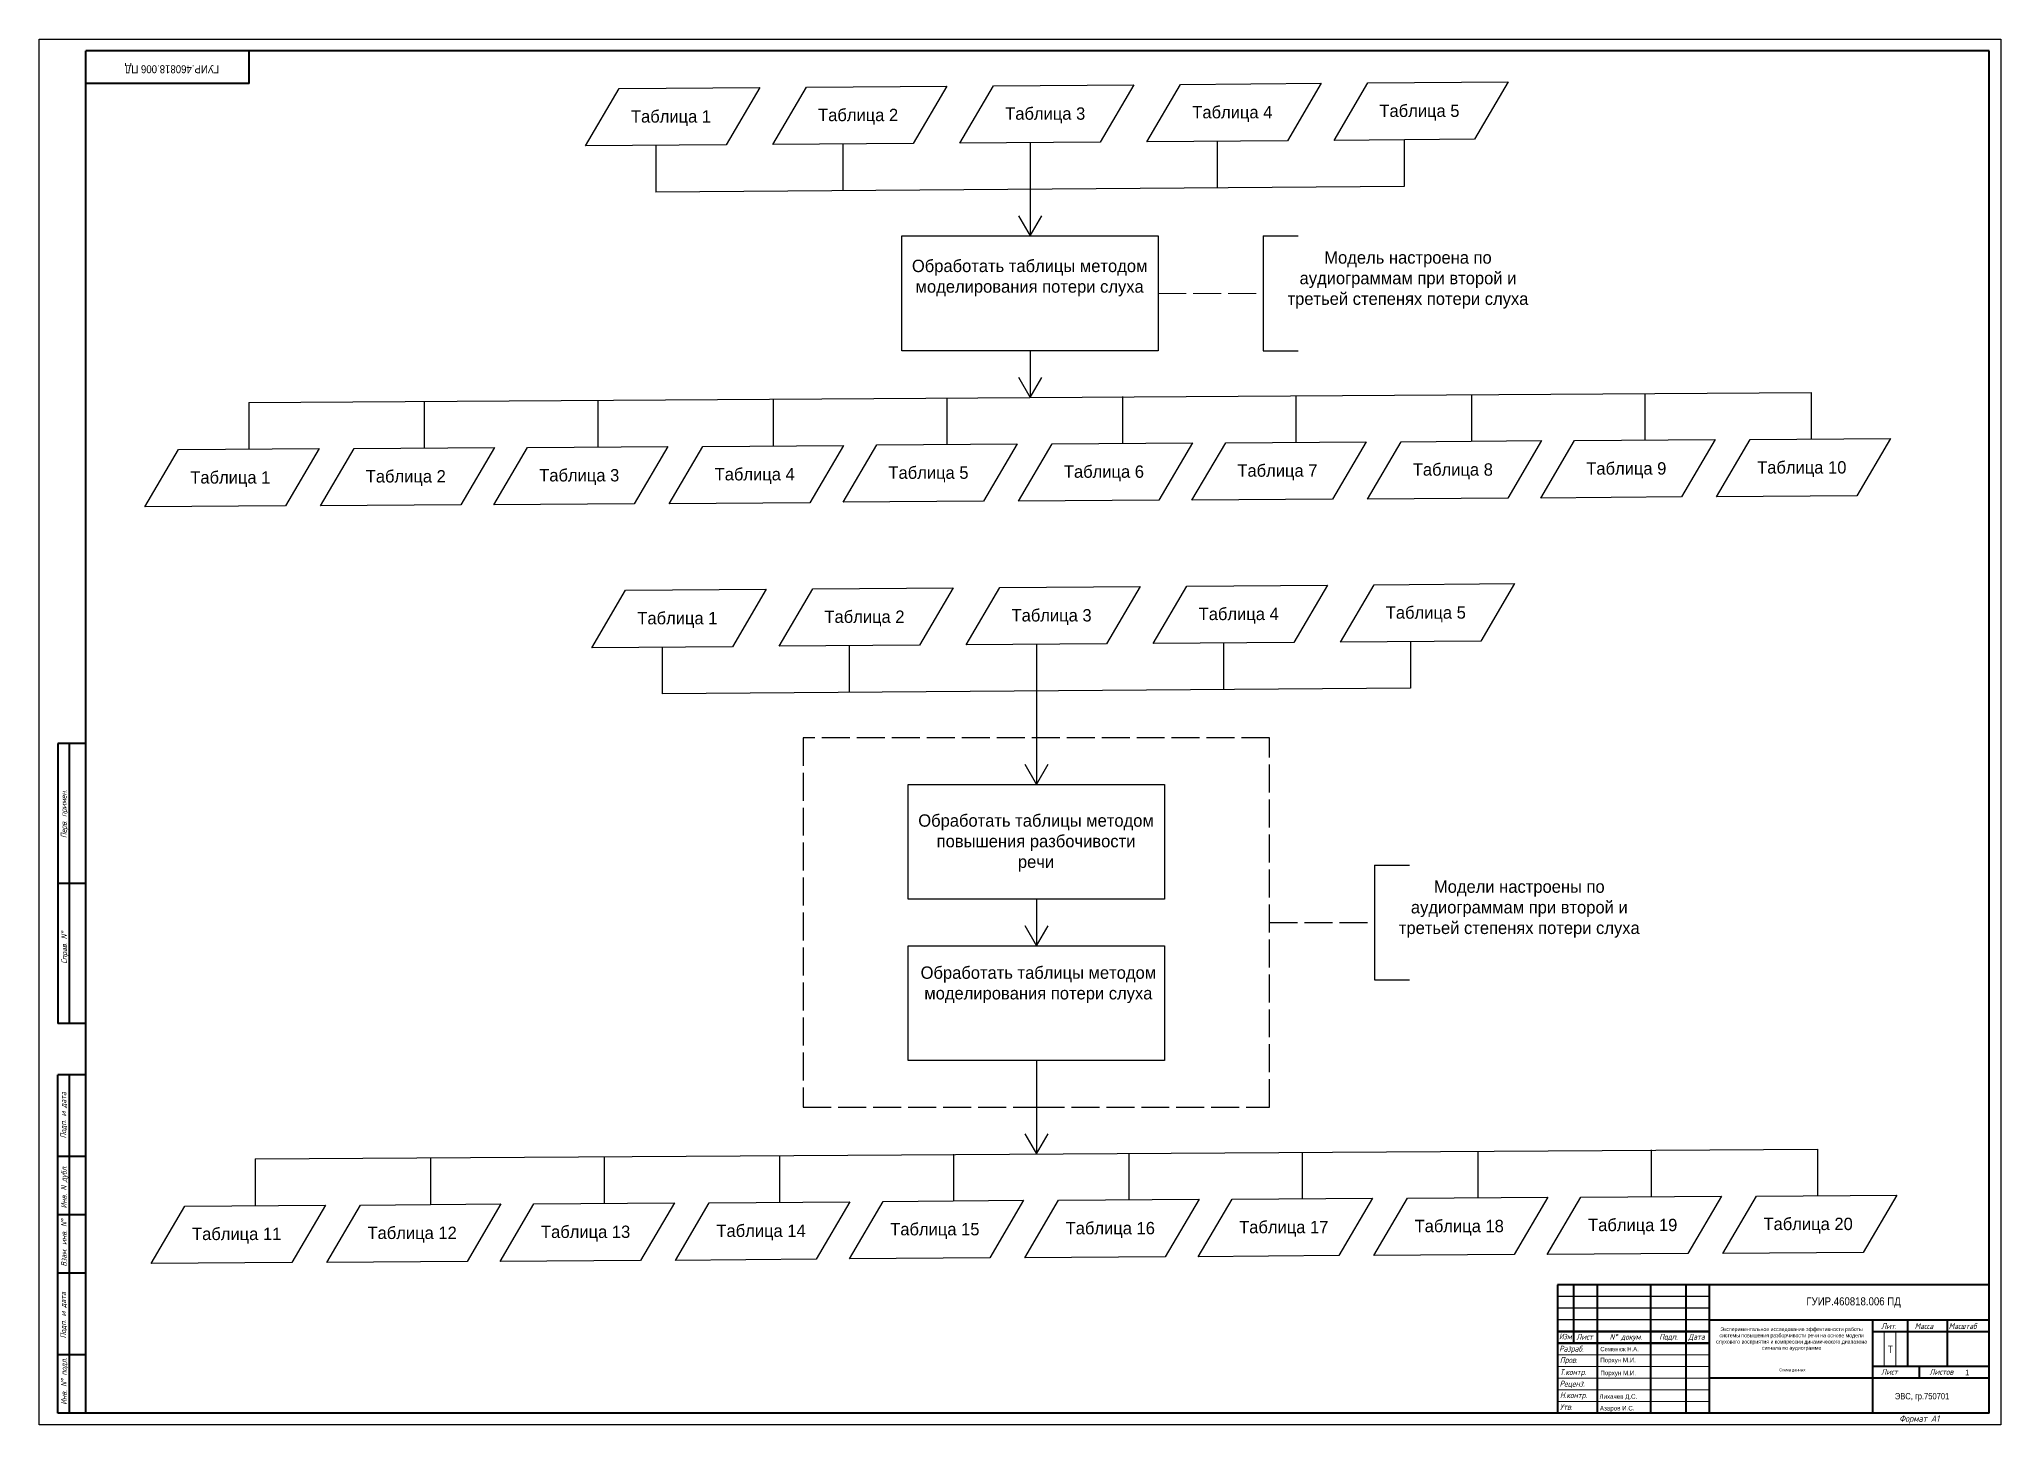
# Model space of a CAD drawing. Extents: x 21 to 3509, y 15 to 1466.
# Drawn here: x 1752 to 2593, y 795 to 1389 of the extents above; entities that cross this region are included whole.
import ezdxf

# ---------------------------------------------------------------- set-up
doc = ezdxf.new("R2010")
doc.units = 0
doc.header["$MEASUREMENT"] = 0
doc.linetypes.add('ACAD_ISO02W100', pattern=[15, 12, -3])
doc.layers.get('0').update_dxf_attribs({"linetype": 'CONTINUOUS'})
doc.layers.add('4-текст', color=7, linetype='CONTINUOUS', true_color=0x00ad00)
doc.layers.add('KONTUR', color=7, linetype='CONTINUOUS')
for name, color, linetype, lineweight in [('Основная', 7, 'CONTINUOUS', 40), ('текст', 7, 'CONTINUOUS', 30), ('тонкая', 7, 'CONTINUOUS', 20)]:
    doc.layers.add(name, color=color, linetype=linetype, lineweight=lineweight)
doc.styles.add('стиль1', font='romans.shx', dxfattribs={"width": 0.75, "oblique": 15, "height": 3.5})

msp = doc.modelspace()

# ---------------------------------------------------------------- linework, layer by layer
at = {"linetype": 'ByBlock', "lineweight": 30}
for p, q in [((2336.78, 1346.16), (2336.78, 1326.16)), ((2015.89, 1343.76), (2015.89, 1323.76)), ((2096.11, 1344.36), (2096.11, 1324.36)), ((2176.33, 1344.96), (2176.33, 1324.96)), ((2256.56, 1345.56), (2256.56, 1325.56)), ((2336.78, 1326.16), (2015.89, 1323.76)), ((2176.33, 1324.96), (2176.33, 1304.96)), ((2171.37, 1313.64), (2176.33, 1304.96)), ((2176.33, 1304.96), (2181.41, 1313.57)), ((2276.33, 1304.96), (2276.33, 1255.73)), ((2276.33, 1304.96), (2291.33, 1304.96)), ((2176.33, 1255.73), (2176.33, 1235.73)), ((2276.33, 1255.73), (2291.33, 1255.73)), ((1841.4, 1233.61), (2511.27, 1237.86)), ((2171.37, 1244.41), (2176.33, 1235.73)), ((2176.33, 1235.73), (2181.41, 1244.35)), ((2290.33, 1236.53), (2290.33, 1216.53)), ((2365.56, 1236.98), (2365.56, 1216.98)), ((2439.93, 1237.43), (2439.93, 1217.43)), ((2511.27, 1237.86), (2511.27, 1217.86)), ((1841.4, 1233.61), (1841.4, 1213.61)), ((1916.62, 1234.06), (1916.62, 1214.06)), ((1991, 1234.51), (1991, 1214.51)), ((2066.22, 1234.96), (2066.22, 1214.96)), ((2140.73, 1235.63), (2140.73, 1215.63)), ((2215.95, 1236.08), (2215.95, 1216.08)), ((2018.62, 1128.65), (2018.62, 1108.65)), ((2098.84, 1129.26), (2098.84, 1109.26)), ((2179.06, 1129.86), (2179.06, 1109.86)), ((2259.28, 1130.46), (2259.28, 1110.46)), ((2339.5, 1131.06), (2339.5, 1111.06)), ((2339.5, 1111.06), (2018.62, 1108.65)), ((2179.06, 1109.86), (2179.06, 1069.86)), ((2174.1, 1078.54), (2179.06, 1069.86)), ((2179.06, 1069.86), (2184.14, 1078.47)), ((2324.06, 1035.24), (2324.06, 986.01)), ((2324.06, 1035.24), (2339.06, 1035.24)), ((2179.06, 1020.63), (2179.06, 1000.63)), ((2174.1, 1009.31), (2179.06, 1000.63)), ((2179.06, 1000.63), (2184.14, 1009.24)), ((2324.06, 986.01), (2339.06, 986.01)), ((2179.06, 951.4), (2179.06, 911.4)), ((2174.1, 920.08), (2179.06, 911.4)), ((2179.06, 911.4), (2184.14, 920.01)), ((1844.13, 909.28), (2514, 913.52)), ((1844.13, 909.28), (1844.13, 889.28)), ((1919.35, 909.73), (1919.35, 889.73)), ((1993.73, 910.18), (1993.73, 890.18)), ((2068.95, 910.63), (2068.95, 890.63)), ((2143.46, 911.3), (2143.46, 891.3)), ((2218.68, 911.75), (2218.68, 891.75)), ((2293.06, 912.2), (2293.06, 892.2)), ((2368.28, 912.65), (2368.28, 892.65)), ((2442.66, 913.1), (2442.66, 893.1)), ((2514, 913.52), (2514, 893.52))]:
    msp.add_line(p, q, dxfattribs=at)
at = {"linetype": 'ACAD_ISO02W100', "lineweight": 20}
msp.add_line((2231.33, 1280.35), (2276.33, 1280.35), dxfattribs=at)
at = {"linetype": 'ACAD_ISO02W100', "lineweight": 25}
for p, q in [((2279.06, 1089.86), (2079.06, 1089.86)), ((2079.06, 1089.86), (2079.06, 931.4)), ((2279.06, 931.4), (2279.06, 1089.86)), ((2279.06, 1010.63), (2324.06, 1010.63)), ((2079.06, 931.4), (2179.06, 931.4)), ((2179.06, 931.4), (2279.06, 931.4))]:
    msp.add_line(p, q, dxfattribs=at)
for p, q in [((2467.54, 850.3), (2402.54, 850.3)), ((2467.54, 845.3), (2402.54, 845.3)), ((2467.54, 840.3), (2402.54, 840.3)), ((2537.54, 800.3), (2537.54, 800.3))]:
    msp.add_line(p, q)
at = {"lineweight": 50}
for p, q in [((2467.54, 835.3), (2402.54, 835.3)), ((2467.54, 830.3), (2402.54, 830.3))]:
    msp.add_line(p, q, dxfattribs=at)
at = {"linetype": 'ByBlock', "lineweight": 30}
for points in [[(2366.89, 1346.39), (2306.67, 1345.94), (2321.12, 1370.55), (2381.34, 1371)], [(2046, 1343.98), (1985.78, 1343.53), (2000.23, 1368.15), (2060.46, 1368.6)], [(2126.22, 1344.58), (2066, 1344.13), (2080.46, 1368.75), (2140.68, 1369.2)], [(2206.45, 1345.18), (2146.22, 1344.73), (2160.68, 1369.35), (2220.9, 1369.8)], [(2286.67, 1345.79), (2226.44, 1345.33), (2240.9, 1369.95), (2301.12, 1370.4)], [(2231.33, 1255.73), (2121.33, 1255.73), (2121.33, 1304.96), (2231.33, 1304.96)], [(1857.06, 1189.22), (1796.83, 1188.77), (1811.29, 1213.38), (1871.51, 1213.83)], [(1932.28, 1189.67), (1872.06, 1189.22), (1886.51, 1213.83), (1946.73, 1214.28)], [(2006.66, 1190.12), (1946.43, 1189.67), (1960.89, 1214.28), (2021.11, 1214.73)], [(2081.88, 1190.57), (2021.66, 1190.12), (2036.11, 1214.73), (2096.33, 1215.19)], [(2156.39, 1191.24), (2096.17, 1190.79), (2110.62, 1215.4), (2170.84, 1215.86)], [(2231.61, 1191.69), (2171.39, 1191.24), (2185.84, 1215.86), (2246.06, 1216.31)], [(2305.99, 1192.14), (2245.77, 1191.69), (2260.22, 1216.31), (2320.44, 1216.76)], [(2381.21, 1192.59), (2320.99, 1192.14), (2335.44, 1216.76), (2395.67, 1217.21)], [(2455.59, 1193.05), (2395.37, 1192.59), (2409.82, 1217.21), (2470.05, 1217.66)], [(2530.81, 1193.5), (2470.59, 1193.05), (2485.05, 1217.66), (2545.27, 1218.11)], [(2048.73, 1128.88), (1988.51, 1128.43), (2002.96, 1153.04), (2063.18, 1153.49)], [(2128.95, 1129.48), (2068.73, 1129.03), (2083.18, 1153.64), (2143.41, 1154.1)], [(2209.17, 1130.08), (2148.95, 1129.63), (2163.4, 1154.24), (2223.63, 1154.7)], [(2289.39, 1130.68), (2229.17, 1130.23), (2243.63, 1154.85), (2303.85, 1155.3)], [(2369.62, 1131.28), (2309.39, 1130.83), (2323.85, 1155.45), (2384.07, 1155.9)], [(2234.06, 1020.63), (2124.06, 1020.63), (2124.06, 1069.86), (2234.06, 1069.86)], [(2234.06, 951.4), (2124.06, 951.4), (2124.06, 1000.63), (2234.06, 1000.63)], [(2159.11, 866.91), (2098.89, 866.46), (2113.35, 891.07), (2173.57, 891.52)], [(2234.34, 867.36), (2174.11, 866.91), (2188.57, 891.52), (2248.79, 891.98)], [(2308.72, 867.81), (2248.49, 867.36), (2262.95, 891.98), (2323.17, 892.43)], [(2383.94, 868.26), (2323.72, 867.81), (2338.17, 892.43), (2398.39, 892.88)], [(2458.32, 868.71), (2398.1, 868.26), (2412.55, 892.88), (2472.77, 893.33)], [(2533.54, 869.16), (2473.32, 868.71), (2487.77, 893.33), (2547.99, 893.78)], [(1859.78, 864.89), (1799.56, 864.44), (1814.02, 889.05), (1874.24, 889.5)], [(1935.01, 865.34), (1874.78, 864.89), (1889.24, 889.5), (1949.46, 889.95)], [(2009.38, 865.79), (1949.16, 865.34), (1963.62, 889.95), (2023.84, 890.4)], [(2084.61, 866.24), (2024.38, 865.79), (2038.84, 890.4), (2099.06, 890.85)]]:
    msp.add_lwpolyline(points, close=True, dxfattribs=at)
at = {"layer": 'KONTUR'}
for p, q in [((1751.54, 795.3), (1751.54, 1389.3)), ((1751.54, 1389.3), (2592.54, 1389.3)), ((2592.54, 1389.3), (2592.54, 795.3)), ((2592.54, 795.3), (1751.54, 795.3))]:
    msp.add_line(p, q, dxfattribs=at)
at = {"layer": 'Основная'}
for p, q in [((1771.54, 840.3), (1771.54, 1384.3)), ((2587.54, 1384.3), (1771.54, 1384.3)), ((1841.54, 1370.3), (1841.54, 1384.3)), ((2587.54, 800.3), (2587.54, 1384.3)), ((1841.54, 1370.3), (1771.54, 1370.3)), ((1759.54, 1087.3), (1759.54, 967.3)), ((1771.54, 1087.3), (1759.54, 1087.3)), ((1764.54, 967.3), (1764.54, 1087.3)), ((1771.54, 1027.3), (1759.54, 1027.3)), ((1771.54, 967.3), (1759.54, 967.3)), ((1759.54, 800.3), (1759.54, 945.3)), ((1771.54, 945.3), (1759.54, 945.3)), ((1764.54, 800.3), (1764.54, 945.3)), ((1771.54, 910.3), (1759.54, 910.3)), ((1771.54, 885.3), (1759.54, 885.3)), ((1771.54, 860.3), (1759.54, 860.3)), ((2402.54, 855.3), (2402.54, 800.3)), ((2587.54, 855.3), (2402.54, 855.3)), ((2409.54, 830.3), (2409.54, 855.3)), ((2419.54, 855.3), (2419.54, 800.3)), ((2442.54, 800.3), (2442.54, 855.3)), ((2457.54, 855.3), (2457.54, 800.3)), ((2467.54, 855.3), (2467.54, 800.3)), ((1771.54, 800.3), (1771.54, 840.3)), ((2467.54, 840.3), (2587.54, 840.3)), ((2537.54, 840.3), (2537.54, 800.3)), ((2537.54, 835.3), (2587.54, 835.3)), ((2552.54, 840.3), (2552.54, 820.3)), ((2569.54, 840.3), (2569.54, 820.3)), ((1771.54, 825.3), (1759.54, 825.3)), ((2587.54, 820.3), (2537.54, 820.3)), ((2557.54, 820.3), (2557.54, 815.3)), ((2587.54, 815.3), (2467.54, 815.3)), ((2587.54, 800.3), (1759.54, 800.3))]:
    msp.add_line(p, q, dxfattribs=at)
at = {"layer": 'тонкая'}
for p, q in [((2542.53, 835.09), (2542.53, 820.3)), ((2547.6, 835.09), (2547.6, 820.3)), ((2402.54, 825.3), (2467.54, 825.3)), ((2467.54, 820.3), (2402.54, 820.3)), ((2467.54, 815.3), (2402.54, 815.3))]:
    msp.add_line(p, q, dxfattribs=at)
for points in [[(2402.54, 810.3), (2467.54, 810.3)], [(2402.54, 805.3), (2467.54, 805.3)]]:
    msp.add_lwpolyline(points, dxfattribs=at)

# ---------------------------------------------------------------- texts
at = {"linetype": 'ByBlock', "lineweight": 30, "char_height": 5.3, "attachment_point": 1}
for s, insert, width in [('\\pxqc;{\\Ftxt|c204;Таблица 1}', (1971.62, 1358.88), 101.5774), ('\\pxqc;{\\Ftxt|c204;Таблица 2}', (2051.84, 1359.48), 101.5774), ('\\pxqc;{\\Ftxt|c204;Таблица 3}', (2132.07, 1360.09), 101.5774), ('\\pxqc;{\\Ftxt|c204;Таблица 4}', (2212.29, 1360.69), 101.5774), ('\\pxqc;{\\Ftxt|c204;Таблица 5}', (2292.51, 1361.29), 101.5774), ('\\pxqc;{\\Ftxt|c204;Модель настроена по аудиограммам при второй и третьей степенях потери слуха}', (2281.02, 1298.38), 114.7285), ('\\pxqc;{\\Ftxt|c204;Обработать таблицы методом моделирования потери слуха}', (2125.39, 1294.78), 101.5774), ('\\pxqc;{\\Ftxt|c204;Таблица 1}', (1782.68, 1204.12), 101.5774), ('\\pxqc;{\\Ftxt|c204;Таблица 2}', (1857.9, 1204.57), 101.5774), ('\\pxqc;{\\Ftxt|c204;Таблица 3}', (1932.28, 1205.02), 101.5774), ('\\pxqc;{\\Ftxt|c204;Таблица 4}', (2007.5, 1205.47), 101.5774), ('\\pxqc;{\\Ftxt|c204;Таблица 5}', (2082.01, 1206.14), 101.5774), ('\\pxqc;{\\Ftxt|c204;Таблица 6}', (2157.23, 1206.59), 101.5774), ('\\pxqc;{\\Ftxt|c204;Таблица 7}', (2231.61, 1207.04), 101.5774), ('\\pxqc;{\\Ftxt|c204;Таблица 8}', (2306.83, 1207.49), 101.5774), ('\\pxqc;{\\Ftxt|c204;Таблица 9}', (2381.21, 1207.95), 101.5774), ('\\pxqc;{\\Ftxt|c204;Таблица 10}', (2456.43, 1208.4), 101.5774), ('\\pxqc;{\\Ftxt|c204;Таблица 1}', (1974.35, 1143.78), 101.5774), ('\\pxqc;{\\Ftxt|c204;Таблица 2}', (2054.57, 1144.38), 101.5774), ('\\pxqc;{\\Ftxt|c204;Таблица 3}', (2134.79, 1144.98), 101.5774), ('\\pxqc;{\\Ftxt|c204;Таблица 4}', (2215.02, 1145.58), 101.5774), ('\\pxqc;{\\Ftxt|c204;Таблица 5}', (2295.24, 1146.18), 101.5774), ('\\pxqc;{\\Ftxt|c204;Обработать таблицы методом повышения разбочивости речи}', (2128.12, 1057), 101.5774), ('\\pxqc;{\\Ftxt|c204;Модели настроены по аудиограммам при второй и третьей степенях потери слуха}', (2328.74, 1028.66), 114.7285), ('\\pxqc;{\\Ftxt|c204;Обработать таблицы методом моделирования потери слуха}', (2129.12, 991.79), 101.5774), ('\\pxqc;{\\Ftxt|c204;Таблица 17}', (2234.34, 882.71), 101.5774), ('\\pxqc;{\\Ftxt|c204;Таблица 18}', (2309.56, 883.16), 101.5774), ('\\pxqc;{\\Ftxt|c204;Таблица 19}', (2383.94, 883.61), 101.5774), ('\\pxqc;{\\Ftxt|c204;Таблица 20}', (2459.16, 884.07), 101.5774), ('\\pxqc;{\\Ftxt|c204;Таблица 11}', (1785.4, 879.79), 101.5774), ('\\pxqc;{\\Ftxt|c204;Таблица 12}', (1860.63, 880.24), 101.5774), ('\\pxqc;{\\Ftxt|c204;Таблица 13}', (1935.01, 880.69), 101.5774), ('\\pxqc;{\\Ftxt|c204;Таблица 14}', (2010.23, 881.14), 101.5774), ('\\pxqc;{\\Ftxt|c204;Таблица 15}', (2084.74, 881.81), 101.5774), ('\\pxqc;{\\Ftxt|c204;Таблица 16}', (2159.96, 882.26), 101.5774)]:
    msp.add_mtext(s, dxfattribs=dict(at, insert=insert, width=width))
at = {"layer": '4-текст', "lineweight": -3, "width": 0.9}
msp.add_text('ГУИР.460818.006 ПД', height=3.43, rotation=180, dxfattribs=at).set_placement((1828.69, 1378.15))
for s, height, p in [('ГУИР.460818.006 ПД', 3.43, (2509.2, 846.51)), ('Семенюк Н.А.', 1.8564, (2420.82, 826.82)), ('Т', 3.09, (2544.04, 826.13)), ('Порхун М.И.', 1.9291, (2420.82, 822.08)), ('Порхун М.И.', 1.9291, (2420.88, 816.55)), ('1', 2.5, (2577.32, 816.45)), ('Лихачев Д.С.', 1.9291, (2420.49, 806.44)), ('ЭВС, гр.750701', 2.695, (2547.12, 806.21)), ('Азаров И.С.', 1.9291, (2420.67, 801.42))]:
    msp.add_text(s, height=height, dxfattribs=at).set_placement(p)
at = {"layer": '4-текст', "attachment_point": 1}
for s, width, heights, insert, char_height in [('\\pxqc;{\\Ftxt|c204;\\H0.8x;Экспериментальное исследование эффективности работы системы повышения разборчивости речи на основе модели слухового восприятия и компрессии динамического диапазона сигнала по аудиограмме\\H1.25x;  }', 67.2087, [18.25], (2469.26, 837.07), 2), ('\\pxi-3,l4,qc,t4;{\\Ftxt|c204;Схема^Iданных}', 70, [5.73], (2467.54, 819.44), 1.2)]:
    msp.add_mtext_dynamic_manual_height_columns(s, width=width, gutter_width=35, heights=heights, dxfattribs=dict(at, insert=insert, char_height=char_height))
at = {"layer": 'текст', "style": 'стиль1', "oblique": 15, "width": 0.75}
for s, p in [('Перв. примен.', (1763.29, 1046.81)), ('Справ. N%%d', (1763.45, 992.93)), ('Подп. и дата', (1763.11, 918.07)), ('Инв. N дубл.', (1763.36, 888.05)), ('Взам. инв. N%%d', (1763.36, 863.12)), ('Подп. и дата', (1763.06, 832.33)), ('Инв. N%%d подл.', (1763.36, 803.87))]:
    msp.add_text(s, height=2.5, rotation=90, dxfattribs=at).set_placement(p)
for s, height, p in [('Изм', 2.5, (2403.08, 831.91)), ('Лист', 2.5, (2410.56, 831.76)), ('N%%d докум. ', 2.5, (2424.84, 831.76)), ('Подп.', 2.5, (2446.09, 831.76)), ('Дата', 2.5, (2458.55, 831.76)), ('Лит.', 2.5, (2541.26, 836.37)), ('Масса', 2.5, (2555.63, 836.37)), ('Масштаб', 2.5, (2570.22, 836.37)), ('Разраб.', 2.5, (2403.2, 826.66)), ('Пров.', 2.5, (2403.5, 821.83)), ('Т.контр.', 2.5, (2403.5, 816.63)), ('Лист', 2.5, (2541.26, 816.75)), ('Листов', 2.5, (2561.98, 816.75)), ('Реценз.', 2.5, (2403.4, 811.66)), ('Н.контр.', 2.5, (2403.5, 806.71)), ('Утв.', 2.5, (2403.5, 801.69)), ('Формат А1', 2.75, (2549, 796.55))]:
    msp.add_text(s, height=height, dxfattribs=at).set_placement(p)

doc.saveas('drawing.dxf')
